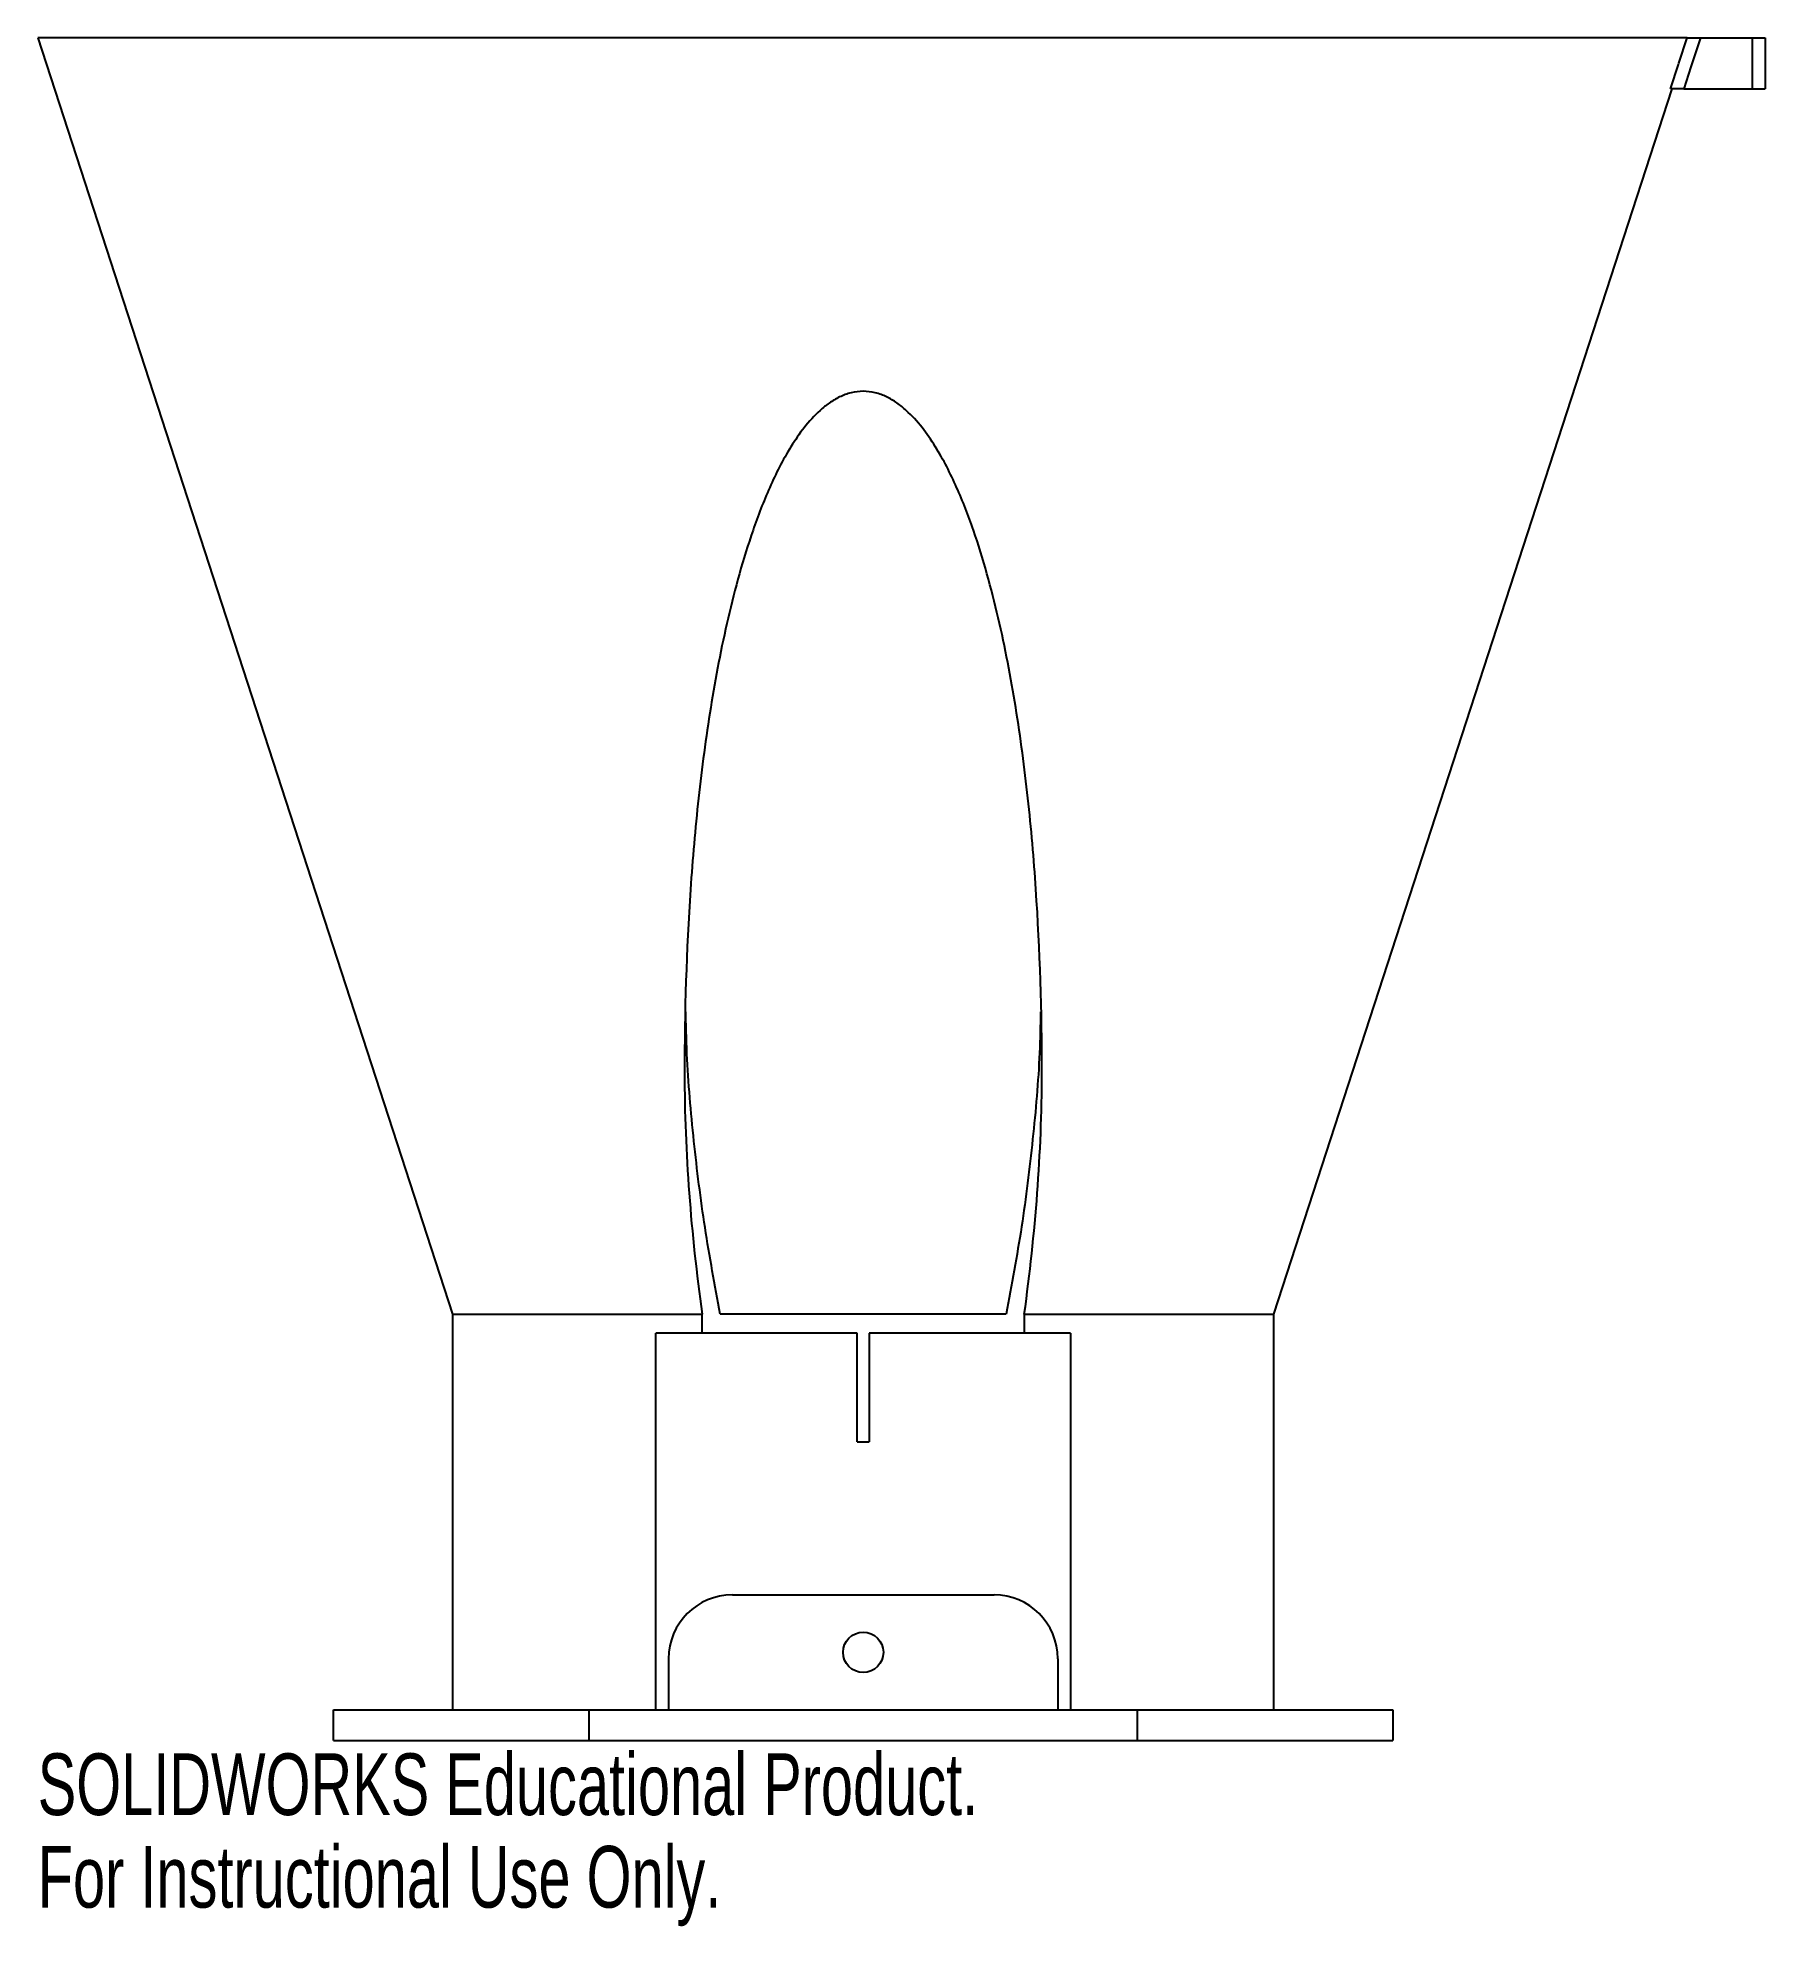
# Paper-space layout '_Right' of a CAD drawing. Header units: millimetres. Extents: x -23 to 112, y -15 to 133.
import ezdxf

# ---------------------------------------------------------------- set-up
doc = ezdxf.new("R2010")
doc.units = ezdxf.units.MM
doc.styles.add('SLDTEXTSTYLE0', font='TXT', dxfattribs={"width": 0.7})

psp = doc.layouts.new('_Right')

# ---------------------------------------------------------------- linework, layer by layer
at = {"color": 7, "linetype": 'Continuous', "lineweight": 25}
for p, q in [((-23.17, 133.4), (9.33, 33.4)), ((106.05, 133.4), (-23.17, 133.4)), ((107.09, 133.4), (112.17, 133.4)), ((111.17, 129.4), (111.17, 133.4)), ((112.17, 133.4), (112.17, 129.4)), ((73.67, 33.4), (104.87, 129.4)), ((105.79, 129.4), (112.17, 129.4)), ((9.33, 33.4), (9.33, 2.4)), ((9.33, 33.4), (28.88, 33.4)), ((28.88, 31.9), (28.88, 33.4)), ((52.7, 33.4), (30.3, 33.4)), ((54.12, 33.4), (73.67, 33.4)), ((54.12, 33.4), (54.12, 31.9)), ((73.67, 2.4), (73.67, 33.4)), ((41.03, 31.9), (25.25, 31.9)), ((25.25, 2.4), (25.25, 31.9)), ((41.03, 23.4), (41.03, 31.9)), ((57.75, 31.9), (41.97, 31.9)), ((41.97, 31.9), (41.97, 23.4)), ((57.75, 31.9), (57.75, 2.4)), ((41.03, 23.4), (41.97, 23.4)), ((31.25, 11.4), (51.75, 11.4)), ((26.25, 6.4), (26.25, 2.4)), ((56.75, 6.4), (56.75, 2.4)), ((0, 2.4), (83, 2.4)), ((0, 0), (0, 2.4)), ((20, 2.4), (20, 0)), ((63, 0), (63, 2.4)), ((83, 2.4), (83, 0)), ((0, 0), (83, 0))]:
    psp.add_line(p, q, dxfattribs=at)
at = {"color": 7, "linetype": 'Continuous', "lineweight": 25, "flags": 128}
for points in [[(104.74, 129.4), (105.36, 131.3), (105.4, 131.42), (106.05, 133.4)], [(107.09, 133.4), (106.35, 131.11), (105.79, 129.4)]]:
    psp.add_lwpolyline(points, dxfattribs=at)
at = {"color": 7, "linetype": 'Continuous', "lineweight": 25}
psp.add_circle((41.5, 6.9), 1.58, dxfattribs=at)
for centre, start, end in [((31.25, 6.4), 90, 180), ((51.75, 6.4), 0, 90)]:
    psp.add_arc(centre, 5, start, end, dxfattribs=at)
for points, knots in [([(106.05, 133.4), (106.05, 133.4), (106.09, 133.4), (106.2, 133.4), (106.29, 133.4), (106.58, 133.4), (106.83, 133.4), (107.09, 133.4)], [0, 0, 0, 0, 0.25, 0.25, 0.5, 0.5, 1, 1, 1, 1]), ([(105.79, 129.4), (105.66, 129.4), (105.53, 129.4), (105.29, 129.4), (105.18, 129.4), (104.98, 129.4), (104.9, 129.4), (104.79, 129.4), (104.75, 129.4), (104.74, 129.4)], [0, 0, 0, 0, 0.25, 0.25, 0.5, 0.5, 0.75, 0.75, 1, 1, 1, 1]), ([(55.5, 52.3), (55.5, 57.11), (55.35, 61.91), (54.87, 69.07), (54.66, 71.45), (54.14, 76.2), (53.83, 78.57), (53.07, 83.28), (52.62, 85.62), (51.81, 89.11), (51.52, 90.26), (50.87, 92.56), (50.52, 93.7), (49.74, 95.96), (49.31, 97.08), (48.33, 99.27), (47.79, 100.34), (46.83, 101.88), (46.49, 102.38), (45.74, 103.34), (45.32, 103.8), (44.64, 104.41), (44.4, 104.61), (43.89, 104.96), (43.62, 105.13), (43.05, 105.4), (42.76, 105.51), (42.13, 105.66), (41.82, 105.7), (41.18, 105.7), (40.86, 105.66), (40.24, 105.51), (39.94, 105.39), (39.37, 105.12), (39.1, 104.96), (38.59, 104.6), (38.35, 104.41), (37.66, 103.78), (37.25, 103.33), (36.5, 102.37), (36.16, 101.87), (35.2, 100.33), (34.66, 99.26), (33.69, 97.07), (33.26, 95.95), (32.48, 93.69), (32.12, 92.55), (31.48, 90.25), (31.18, 89.09), (30.38, 85.61), (29.93, 83.27), (29.17, 78.56), (28.86, 76.19), (28.34, 71.44), (28.13, 69.06), (27.65, 61.9), (27.5, 57.11), (27.5, 52.3)], [0, 0, 0, 0, 0.125, 0.125, 0.1875, 0.1875, 0.25, 0.25, 0.3125, 0.3125, 0.34375, 0.34375, 0.375, 0.375, 0.40625, 0.40625, 0.4375, 0.4375, 0.453125, 0.453125, 0.46875, 0.46875, 0.476563, 0.476563, 0.484375, 0.484375, 0.492188, 0.492188, 0.5, 0.5, 0.507813, 0.507813, 0.515625, 0.515625, 0.523438, 0.523438, 0.53125, 0.53125, 0.546875, 0.546875, 0.5625, 0.5625, 0.59375, 0.59375, 0.625, 0.625, 0.65625, 0.65625, 0.6875, 0.6875, 0.75, 0.75, 0.8125, 0.8125, 0.875, 0.875, 1, 1, 1, 1]), ([(30.3, 33.4), (29.88, 35.66), (29.04, 40.17), (28.2, 46.97), (27.69, 52.69), (27.62, 56.14), (27.59, 57.31)], [0, 0, 0, 0, 0.283189, 0.566388, 0.852503, 1, 1, 1, 1]), ([(55.4, 57.09), (55.38, 56.01), (55.31, 52.69), (54.81, 47.07), (53.98, 40.24), (53.12, 35.68), (52.7, 33.4)], [0, 0, 0, 0, 0.136546, 0.422358, 0.711184, 1, 1, 1, 1]), ([(27.5, 52.3), (27.5, 49.16), (27.63, 46.02), (28.1, 39.72), (28.44, 36.56), (28.88, 33.4)], [0, 0, 0, 0, 0.5, 0.5, 1, 1, 1, 1]), ([(54.12, 33.4), (54.56, 36.56), (54.9, 39.72), (55.37, 46.02), (55.5, 49.16), (55.5, 52.3)], [0, 0, 0, 0, 0.5, 0.5, 1, 1, 1, 1])]:
    psp.add_open_spline(points, degree=3, knots=knots, dxfattribs=at)

# ---------------------------------------------------------------- texts
at = {"color": 7, "linetype": 'Continuous', "char_height": 4.8336, "attachment_point": 1, "style": 'SLDTEXTSTYLE0'}
for s, insert in [('SOLIDWORKS Educational Product.', (-23.17, -1.02)), ('For Instructional Use Only.', (-23.17, -8.27))]:
    psp.add_mtext(s, dxfattribs=dict(at, insert=insert))

doc.saveas('drawing.dxf')
